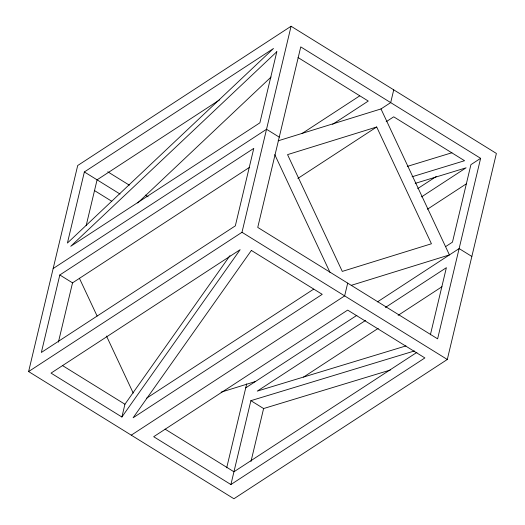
<?xml version="1.0" encoding="UTF-8"?>
<svg xmlns="http://www.w3.org/2000/svg" width="525" height="525" viewBox="0 0 525 525"><rect width="100%" height="100%" fill="white"/><g stroke="black" fill="none" stroke-linecap="round" stroke-linejoin="round"><path stroke-width="0.79" d="M28.613 371.562L77.7 165.519L291.08 26.25L496.387 153.438L447.3 359.481L233.92 498.75L28.613 371.562L241.992 232.293L291.08 26.25M59.817 274.975L41.35 352.472L235.331 225.862L253.792 148.365L59.817 274.975L72.535 282.857L249.375 167.429M84.361 171.951L67.417 243.062L273.486 48.51L84.361 171.951L120.035 194.053M58.406 342.162L72.535 282.857M86.159 225.658L97.079 179.832L219.739 99.77M121.892 417.008L240.161 249.67L51.03 373.111L121.892 417.008L124.93 404.243L229.957 255.649M226.695 467.814L246.691 383.887M230.902 484.542L424.883 357.932L347.668 310.098L153.687 436.708L230.902 484.542L250.884 400.667L414.461 350.949M250.989 461.482L263.603 408.542L390.397 370.007M347.688 283.126L344.643 295.89L131.27 435.159M393.73 89.841L390.692 102.605L380.992 108.938L278.125 140.825M430.382 334.838L446.381 267.678L385.396 307.479M480.624 158.32L437.62 338.842L257.749 227.41L300.753 46.896L480.624 158.32L470.925 164.653L452.465 242.143L445.613 246.619M137.662 202.991L271.071 77.037M53.156 268.544L266.536 129.275L279.254 137.15M302.085 133.481L359.664 95.898M332.633 124.32L368.274 101.056L298.01 57.533M297.865 178.441L376.694 126.991L431.438 243.771L342.287 271.405L287.543 154.626L376.694 126.991M386.17 121.734L393.711 116.819L464.566 160.716L412.099 176.768M417.723 188.6L436.229 176.518M421.536 196.888L466.075 167.816L415.177 183.389M427.442 209.219L466.508 183.717M146.416 398.311L313.622 289.177M245.746 387.85L356.888 315.308M377.455 301.882L459.126 248.581L471.844 256.456M365.525 320.453L257.257 391.118L405.963 345.923M303.548 377.081L378.243 328.328M398.114 315.361L441.971 286.735M416.909 352.36L233.947 471.778L165.073 429.115M351.238 285.351L449.426 254.907L380.992 108.938M221.156 392.149L255.445 381.517M407.308 166.399L451.946 152.742M241.992 232.293L447.3 359.481M107.769 171.806L129.334 185.168M145.333 195.077L148.116 196.803M94.349 190.483L111.779 201.278M250.884 400.667L263.603 408.542M62.409 365.512L124.93 404.243M274.765 154.599L329.995 272.409M79.393 278.243L97.112 316.03M106.49 336.039L133.238 393.094M276.819 51.726L259.875 122.837L70.744 246.284L276.819 51.726M251.37 250.445L133.101 417.782L322.225 294.341L251.37 250.445"/></g></svg>
